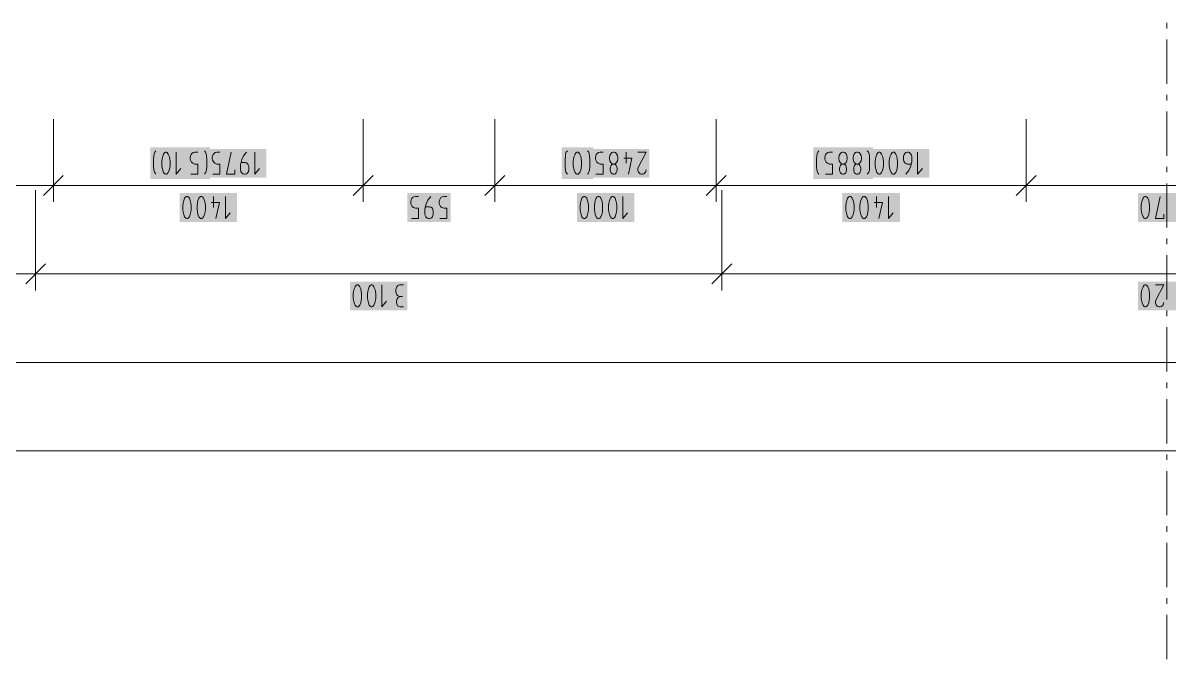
# Model space of a CAD drawing. Header units: millimetres. Extents: x 0 to 594, y 0 to 420.
# Drawn here: x 174.9 to 227.3, y 107.3 to 136.3 of the extents above; entities that cross this region are included whole.
import ezdxf

# ---------------------------------------------------------------- set-up
doc = ezdxf.new("R2010")
doc.units = ezdxf.units.MM
doc.header["$LTSCALE"] = 8
doc.layers.add('PDF_Koty delkove', color=7, linetype='Continuous')
doc.layers.add('PDF_Osy hlavni', color=7, linetype='Continuous')

msp = doc.modelspace()

# ---------------------------------------------------------------- linework, layer by layer
at = {"layer": 'PDF_Koty delkove', "lineweight": 18}
for points in [[(176.334, 128.903), (176.334, 130.48), (176.334, 130.535), (176.334, 131.936)], [(190.487, 128.903), (190.487, 130.407), (190.487, 130.46), (190.487, 130.547), (190.487, 130.599), (190.487, 131.936)], [(196.503, 128.903), (196.503, 130.376), (196.503, 130.428), (196.503, 130.513), (196.503, 130.564), (196.503, 131.936)], [(206.612, 128.903), (206.612, 130.324), (206.612, 130.374), (206.612, 130.457), (206.612, 130.507), (206.612, 130.553), (206.612, 130.605), (206.612, 131.936)], [(220.766, 128.903), (220.766, 130.25), (220.766, 130.298), (220.766, 130.378), (220.766, 130.426), (220.766, 130.471), (220.766, 130.52), (220.766, 130.544), (220.766, 130.595), (220.766, 131.936)], [(181.019, 129.409), (180.992, 129.442), (180.952, 129.51), (180.925, 129.61), (180.911, 129.745), (180.911, 130.082), (180.925, 130.251), (180.938, 130.352), (180.965, 130.42), (181.019, 130.486)], [(181.936, 130.42), (181.936, 129.409), (182.151, 129.678)], [(182.61, 129.409), (182.933, 129.409), (182.933, 129.88), (182.798, 129.88), (182.704, 129.914), (182.65, 129.965), (182.597, 130.049), (182.583, 130.115), (182.583, 130.183), (182.597, 130.251), (182.623, 130.318), (182.664, 130.368), (182.717, 130.402), (182.798, 130.42), (182.933, 130.42)], [(183.23, 130.486), (183.284, 130.42), (183.31, 130.352), (183.324, 130.251), (183.338, 130.082), (183.338, 129.745), (183.324, 129.61), (183.297, 129.51), (183.256, 129.442), (183.23, 129.409)], [(183.617, 129.409), (183.941, 129.409), (183.941, 129.88), (183.806, 129.88), (183.712, 129.914), (183.658, 129.965), (183.604, 130.049), (183.59, 130.115), (183.59, 130.183), (183.604, 130.251), (183.631, 130.318), (183.671, 130.368), (183.725, 130.402), (183.806, 130.42)], [(183.806, 130.42), (183.941, 130.42)], [(184.615, 129.61), (184.615, 129.409), (184.237, 129.409), (184.453, 130.42)], [(185.154, 130.42), (185.019, 130.251), (184.938, 130.082), (184.884, 129.846), (184.884, 129.61), (184.898, 129.543), (184.925, 129.493), (184.952, 129.459), (184.992, 129.425), (185.046, 129.409), (185.1, 129.409), (185.154, 129.425), (185.194, 129.459), (185.221, 129.493), (185.248, 129.543), (185.262, 129.61), (185.262, 129.745), (185.248, 129.812), (185.221, 129.88), (185.154, 129.93), (185.1, 129.948), (184.911, 129.948)], [(185.531, 130.42), (185.531, 129.409), (185.747, 129.678)], [(199.813, 129.409), (199.786, 129.442), (199.746, 129.51), (199.719, 129.61), (199.705, 129.745), (199.705, 130.082), (199.719, 130.251), (199.732, 130.352), (199.759, 130.42), (199.813, 130.486)], [(200.73, 130.486), (200.784, 130.42), (200.81, 130.352), (200.824, 130.251), (200.838, 130.082), (200.838, 129.745), (200.824, 129.61), (200.797, 129.51), (200.756, 129.442), (200.73, 129.409)], [(201.117, 129.409), (201.441, 129.409), (201.441, 129.88), (201.306, 129.88), (201.212, 129.914), (201.158, 129.965), (201.104, 130.049), (201.09, 130.115), (201.09, 130.183), (201.104, 130.251), (201.131, 130.318), (201.171, 130.368), (201.225, 130.402), (201.306, 130.42), (201.441, 130.42)], [(202.492, 130.42), (202.492, 129.914)], [(203.031, 130.42), (203.409, 130.42), (203.058, 129.745)], [(211.298, 129.409), (211.271, 129.442), (211.23, 129.51), (211.203, 129.61), (211.19, 129.745), (211.19, 130.082), (211.203, 130.251), (211.216, 130.352), (211.244, 130.42), (211.298, 130.486)], [(211.594, 129.409), (211.918, 129.409), (211.918, 129.88), (211.783, 129.88), (211.689, 129.914), (211.635, 129.965), (211.581, 130.049), (211.567, 130.115), (211.567, 130.183), (211.581, 130.251), (211.608, 130.318), (211.648, 130.368), (211.702, 130.402), (211.783, 130.42), (211.918, 130.42)], [(213.508, 130.486), (213.562, 130.42), (213.589, 130.352), (213.603, 130.251), (213.617, 130.082), (213.617, 129.745), (213.603, 129.61), (213.575, 129.51), (213.535, 129.442), (213.508, 129.409)], [(214.205, 129.594), (214.233, 129.712), (214.247, 129.812), (214.247, 130.014), (214.233, 130.115), (214.205, 130.234), (214.165, 130.335), (214.112, 130.402), (214.084, 130.42), (214.031, 130.42), (214.003, 130.402), (213.95, 130.335), (213.909, 130.234), (213.883, 130.115), (213.869, 130.014)], [(215.163, 130.082), (215.163, 130.216), (215.177, 130.284), (215.203, 130.335), (215.23, 130.368), (215.271, 130.402), (215.325, 130.42), (215.378, 130.42), (215.432, 130.402), (215.473, 130.368), (215.499, 130.335), (215.527, 130.284), (215.541, 130.216), (215.541, 129.981), (215.487, 129.745), (215.406, 129.577), (215.271, 129.409)], [(215.81, 130.42), (215.81, 129.409), (216.025, 129.678)], [(201.98, 129.88), (202.007, 129.863), (202.047, 129.812), (202.074, 129.745), (202.088, 129.678), (202.088, 129.61), (202.074, 129.543), (202.047, 129.475), (201.993, 129.425), (201.953, 129.409), (201.899, 129.409), (201.859, 129.425), (201.805, 129.475), (201.778, 129.543), (201.764, 129.61), (201.764, 129.678), (201.778, 129.745)], [(201.778, 129.745), (201.805, 129.812), (201.845, 129.863), (201.872, 129.88)], [(202.384, 130.15), (202.762, 130.15), (202.6, 129.409)], [(212.457, 129.88), (212.484, 129.863), (212.524, 129.812), (212.551, 129.745), (212.565, 129.678), (212.565, 129.61), (212.551, 129.543), (212.524, 129.475), (212.47, 129.425), (212.43, 129.409), (212.376, 129.409), (212.336, 129.425), (212.282, 129.475), (212.255, 129.543), (212.241, 129.61), (212.241, 129.678), (212.255, 129.745), (212.282, 129.812), (212.322, 129.863)], [(212.322, 129.863), (212.349, 129.88)], [(213.171, 129.475), (213.117, 129.425), (213.077, 129.409), (213.023, 129.409), (212.983, 129.425), (212.929, 129.475), (212.902, 129.543), (212.888, 129.61), (212.888, 129.678), (212.902, 129.745), (212.929, 129.812), (212.969, 129.863), (212.996, 129.88)], [(213.104, 129.88), (213.131, 129.863), (213.171, 129.812), (213.198, 129.745), (213.212, 129.678), (213.212, 129.61), (213.198, 129.543), (213.171, 129.475)], [(213.869, 130.014), (213.869, 129.812), (213.883, 129.712), (213.909, 129.594), (213.95, 129.493), (214.003, 129.425), (214.031, 129.409), (214.084, 129.409), (214.112, 129.425), (214.165, 129.493), (214.205, 129.594)], [(215.513, 129.88), (215.325, 129.88), (215.271, 129.897), (215.23, 129.93), (215.203, 129.965), (215.177, 130.014), (215.163, 130.082)], [(176.789, 129.358), (175.879, 128.448)], [(176.334, 129.661), (176.334, 128.903), (176.334, 128.145)], [(190.942, 129.358), (190.032, 128.448)], [(190.487, 129.661), (190.487, 128.903), (190.487, 128.145)], [(196.957, 129.358), (196.048, 128.448)], [(196.503, 129.661), (196.503, 128.903), (196.503, 128.145)], [(203.058, 129.745), (203.031, 129.678), (203.031, 129.577), (203.058, 129.51), (203.099, 129.459), (203.139, 129.425), (203.193, 129.409), (203.247, 129.409), (203.301, 129.425), (203.341, 129.459), (203.382, 129.51), (203.409, 129.61)], [(207.067, 129.358), (206.157, 128.448)], [(206.612, 129.661), (206.612, 128.903), (206.612, 128.145)], [(221.221, 129.358), (220.311, 128.448)], [(220.766, 129.661), (220.766, 128.903), (220.766, 128.145)], [(233.605, 128.903), (220.766, 128.903), (206.612, 128.903), (196.503, 128.903), (190.487, 128.903), (176.334, 128.903), (162.435, 128.903), (149.749, 128.903), (126.828, 128.903), (121.413, 128.903), (88.278, 128.903), (73.569, 128.903)], [(175.525, 124.866), (175.525, 128.691)], [(182.627, 127.992), (182.614, 128.093), (182.586, 128.212), (182.546, 128.313), (182.492, 128.381), (182.464, 128.398), (182.411, 128.398), (182.383, 128.381), (182.33, 128.313), (182.29, 128.212), (182.263, 128.093), (182.249, 127.992)], [(183.653, 128.398), (183.653, 127.892)], [(184.193, 128.398), (184.193, 127.387), (184.409, 127.656)], [(192.671, 128.027), (192.658, 128.093), (192.658, 128.161), (192.671, 128.229), (192.698, 128.296), (192.738, 128.346), (192.792, 128.381), (192.873, 128.398), (193.008, 128.398)], [(193.575, 128.398), (193.44, 128.229), (193.359, 128.06), (193.306, 127.825), (193.306, 127.588), (193.319, 127.521), (193.346, 127.471), (193.373, 127.437), (193.413, 127.403), (193.468, 127.387), (193.521, 127.387), (193.575, 127.403), (193.616, 127.437), (193.643, 127.471), (193.67, 127.521), (193.684, 127.588), (193.684, 127.723), (193.67, 127.79), (193.643, 127.858), (193.575, 127.908), (193.521, 127.926), (193.332, 127.926)], [(193.98, 127.387), (194.304, 127.387), (194.304, 127.858), (194.169, 127.858), (194.075, 127.892), (194.021, 127.943), (193.967, 128.027), (193.954, 128.093), (193.954, 128.161), (193.967, 128.229), (193.994, 128.296), (194.035, 128.346), (194.088, 128.381), (194.169, 128.398), (194.304, 128.398)], [(202.34, 128.398), (202.34, 127.387), (202.556, 127.656)], [(206.865, 124.866), (206.865, 128.691)], [(213.338, 127.387), (213.391, 127.387), (213.419, 127.403), (213.472, 127.471), (213.513, 127.572), (213.54, 127.69), (213.554, 127.79), (213.554, 127.992), (213.54, 128.093), (213.513, 128.212), (213.472, 128.313), (213.419, 128.381), (213.391, 128.398), (213.338, 128.398), (213.31, 128.381), (213.257, 128.313), (213.216, 128.212), (213.189, 128.093), (213.176, 127.992)], [(213.931, 128.398), (213.931, 127.892)], [(214.472, 128.398), (214.472, 127.387), (214.687, 127.656)], [(227.05, 127.588), (227.05, 127.387), (226.672, 127.387), (226.887, 128.398)], [(182.249, 127.992), (182.249, 127.79), (182.263, 127.69), (182.29, 127.572), (182.33, 127.471), (182.383, 127.403), (182.411, 127.387), (182.464, 127.387), (182.492, 127.403), (182.546, 127.471), (182.586, 127.572), (182.614, 127.69), (182.627, 127.79), (182.627, 127.992)], [(183.545, 128.128), (183.923, 128.128), (183.761, 127.387)], [(192.684, 127.387), (193.008, 127.387), (193.008, 127.858), (192.873, 127.858), (192.779, 127.892), (192.725, 127.943), (192.671, 128.027)], [(213.176, 127.992), (213.176, 127.79), (213.189, 127.69), (213.216, 127.572), (213.257, 127.471), (213.31, 127.403), (213.338, 127.387)], [(213.824, 128.128), (214.202, 128.128), (214.039, 127.387)], [(175.98, 125.32), (175.07, 124.411)], [(175.525, 125.624), (175.525, 124.866), (175.525, 124.107)], [(207.32, 125.32), (206.41, 124.411)], [(206.865, 125.624), (206.865, 124.866), (206.865, 124.107)], [(550.543, 124.866), (548.938, 124.866), (546.499, 124.866), (515.159, 124.866), (488.672, 124.866), (440.752, 124.866), (406.227, 124.866), (374.887, 124.866), (334.247, 124.866), (302.907, 124.866), (278.846, 124.866), (247.506, 124.866), (206.865, 124.866), (175.525, 124.866), (146.965, 124.866), (126.828, 124.866), (121.413, 124.866), (88.278, 124.866), (73.569, 124.866)], [(190.763, 123.433), (190.816, 123.365), (190.844, 123.349), (190.897, 123.349), (190.925, 123.365), (190.978, 123.433), (191.019, 123.534), (191.046, 123.652), (191.06, 123.752), (191.06, 123.955), (191.046, 124.056), (191.019, 124.174), (190.978, 124.275), (190.925, 124.343), (190.897, 124.36), (190.844, 124.36), (190.816, 124.343), (190.763, 124.275), (190.722, 124.174), (190.695, 124.056), (190.682, 123.955)], [(191.33, 124.36), (191.33, 123.349), (191.545, 123.618)], [(192.329, 124.36), (192.14, 124.36), (192.073, 124.326), (192.018, 124.275), (191.992, 124.191), (191.978, 124.124), (191.978, 124.056), (191.992, 123.972), (192.018, 123.905), (192.073, 123.855), (192.167, 123.82)], [(226.672, 124.36), (227.05, 124.36), (226.699, 123.686), (226.672, 123.618), (226.672, 123.517), (226.699, 123.45), (226.739, 123.4), (226.78, 123.365), (226.834, 123.349), (226.887, 123.349), (226.942, 123.365), (226.982, 123.4), (227.023, 123.45), (227.05, 123.55)], [(190.682, 123.955), (190.682, 123.752), (190.695, 123.652), (190.722, 123.534), (190.763, 123.433)], [(192.329, 123.349), (192.167, 123.349), (192.112, 123.365), (192.059, 123.4), (192.031, 123.45), (192.005, 123.55), (192.005, 123.618), (192.031, 123.719), (192.086, 123.787), (192.167, 123.82), (192.274, 123.82)], [(550.543, 120.815), (340.123, 120.815), (126.828, 120.815), (121.413, 120.815), (88.278, 120.815), (73.569, 120.815)], [(550.543, 116.772), (313.547, 116.772), (73.569, 116.772)]]:
    msp.add_lwpolyline(points, dxfattribs=at)
for points in [[(181.289, 130.014), (181.289, 129.812), (181.303, 129.712), (181.329, 129.594), (181.37, 129.493), (181.423, 129.425), (181.451, 129.409), (181.504, 129.409), (181.531, 129.425), (181.585, 129.493), (181.625, 129.594), (181.653, 129.712), (181.666, 129.812), (181.666, 130.014), (181.653, 130.115), (181.625, 130.234), (181.585, 130.335), (181.531, 130.402), (181.504, 130.42), (181.451, 130.42), (181.423, 130.402), (181.37, 130.335), (181.329, 130.234), (181.303, 130.115)], [(200.083, 130.014), (200.083, 129.812), (200.097, 129.712), (200.123, 129.594), (200.164, 129.493), (200.217, 129.425), (200.245, 129.409), (200.298, 129.409), (200.325, 129.425), (200.379, 129.493), (200.419, 129.594), (200.447, 129.712), (200.46, 129.812), (200.46, 130.014), (200.447, 130.115), (200.419, 130.234), (200.379, 130.335), (200.325, 130.402), (200.298, 130.42), (200.245, 130.42), (200.217, 130.402), (200.164, 130.335), (200.123, 130.234), (200.097, 130.115)], [(201.737, 130.183), (201.737, 130.115), (201.751, 130.031), (201.791, 129.948), (201.845, 129.897), (201.872, 129.88), (201.98, 129.88), (202.007, 129.897), (202.061, 129.948), (202.101, 130.031), (202.115, 130.115), (202.115, 130.183), (202.101, 130.267), (202.061, 130.352), (202.007, 130.402), (201.953, 130.42), (201.899, 130.42), (201.845, 130.402), (201.791, 130.352), (201.751, 130.267)], [(212.214, 130.183), (212.214, 130.115), (212.228, 130.031), (212.268, 129.948), (212.322, 129.897), (212.349, 129.88), (212.457, 129.88), (212.484, 129.897), (212.538, 129.948), (212.578, 130.031), (212.592, 130.115), (212.592, 130.183), (212.578, 130.267), (212.538, 130.352), (212.484, 130.402), (212.43, 130.42), (212.376, 130.42), (212.322, 130.402), (212.268, 130.352), (212.228, 130.267)], [(212.861, 130.183), (212.861, 130.115), (212.875, 130.031), (212.915, 129.948), (212.969, 129.897), (212.996, 129.88), (213.104, 129.88), (213.131, 129.897), (213.185, 129.948), (213.225, 130.031), (213.239, 130.115), (213.239, 130.183), (213.225, 130.267), (213.185, 130.352), (213.131, 130.402), (213.077, 130.42), (213.023, 130.42), (212.969, 130.402), (212.915, 130.352), (212.875, 130.267)], [(214.516, 130.014), (214.516, 129.812), (214.53, 129.712), (214.556, 129.594), (214.597, 129.493), (214.65, 129.425), (214.678, 129.409), (214.731, 129.409), (214.759, 129.425), (214.812, 129.493), (214.852, 129.594), (214.88, 129.712), (214.894, 129.812), (214.894, 130.014), (214.88, 130.115), (214.852, 130.234), (214.812, 130.335), (214.759, 130.402), (214.731, 130.42), (214.678, 130.42), (214.65, 130.402), (214.597, 130.335), (214.556, 130.234), (214.53, 130.115)], [(182.897, 127.992), (182.897, 127.79), (182.911, 127.69), (182.938, 127.572), (182.978, 127.471), (183.032, 127.403), (183.059, 127.387), (183.113, 127.387), (183.14, 127.403), (183.194, 127.471), (183.234, 127.572), (183.262, 127.69), (183.275, 127.79), (183.275, 127.992), (183.262, 128.093), (183.234, 128.212), (183.194, 128.313), (183.14, 128.381), (183.113, 128.398), (183.059, 128.398), (183.032, 128.381), (182.978, 128.313), (182.938, 128.212), (182.911, 128.093)], [(200.396, 127.992), (200.396, 127.79), (200.41, 127.69), (200.437, 127.572), (200.477, 127.471), (200.53, 127.403), (200.558, 127.387), (200.612, 127.387), (200.639, 127.403), (200.693, 127.471), (200.733, 127.572), (200.761, 127.69), (200.774, 127.79), (200.774, 127.992), (200.761, 128.093), (200.733, 128.212), (200.693, 128.313), (200.639, 128.381), (200.612, 128.398), (200.558, 128.398), (200.53, 128.381), (200.477, 128.313), (200.437, 128.212), (200.41, 128.093)], [(201.044, 127.992), (201.044, 127.79), (201.058, 127.69), (201.085, 127.572), (201.125, 127.471), (201.179, 127.403), (201.206, 127.387), (201.26, 127.387), (201.287, 127.403), (201.341, 127.471), (201.381, 127.572), (201.409, 127.69), (201.422, 127.79), (201.422, 127.992), (201.409, 128.093), (201.381, 128.212), (201.341, 128.313), (201.287, 128.381), (201.26, 128.398), (201.206, 128.398), (201.179, 128.381), (201.125, 128.313), (201.085, 128.212), (201.058, 128.093)], [(201.692, 127.992), (201.692, 127.79), (201.706, 127.69), (201.733, 127.572), (201.773, 127.471), (201.827, 127.403), (201.854, 127.387), (201.908, 127.387), (201.935, 127.403), (201.989, 127.471), (202.029, 127.572), (202.057, 127.69), (202.07, 127.79), (202.07, 127.992), (202.057, 128.093), (202.029, 128.212), (201.989, 128.313), (201.935, 128.381), (201.908, 128.398), (201.854, 128.398), (201.827, 128.381), (201.773, 128.313), (201.733, 128.212), (201.706, 128.093)], [(212.528, 127.992), (212.528, 127.79), (212.541, 127.69), (212.568, 127.572), (212.609, 127.471), (212.662, 127.403), (212.69, 127.387), (212.743, 127.387), (212.771, 127.403), (212.824, 127.471), (212.865, 127.572), (212.892, 127.69), (212.906, 127.79), (212.906, 127.992), (212.892, 128.093), (212.865, 128.212), (212.824, 128.313), (212.771, 128.381), (212.743, 128.398), (212.69, 128.398), (212.662, 128.381), (212.609, 128.313), (212.568, 128.212), (212.541, 128.093)], [(226.024, 127.992), (226.024, 127.79), (226.038, 127.69), (226.064, 127.572), (226.105, 127.471), (226.158, 127.403), (226.186, 127.387), (226.239, 127.387), (226.267, 127.403), (226.32, 127.471), (226.361, 127.572), (226.388, 127.69), (226.402, 127.79), (226.402, 127.992), (226.388, 128.093), (226.361, 128.212), (226.32, 128.313), (226.267, 128.381), (226.239, 128.398), (226.186, 128.398), (226.158, 128.381), (226.105, 128.313), (226.064, 128.212), (226.038, 128.093)], [(190.034, 123.955), (190.034, 123.752), (190.047, 123.652), (190.074, 123.534), (190.115, 123.433), (190.168, 123.365), (190.196, 123.349), (190.249, 123.349), (190.277, 123.365), (190.33, 123.433), (190.371, 123.534), (190.398, 123.652), (190.412, 123.752), (190.412, 123.955), (190.398, 124.056), (190.371, 124.174), (190.33, 124.275), (190.277, 124.343), (190.249, 124.36), (190.196, 124.36), (190.168, 124.343), (190.115, 124.275), (190.074, 124.174), (190.047, 124.056)], [(226.024, 123.955), (226.024, 123.752), (226.038, 123.652), (226.064, 123.534), (226.105, 123.433), (226.158, 123.365), (226.186, 123.349), (226.239, 123.349), (226.267, 123.365), (226.32, 123.433), (226.361, 123.534), (226.388, 123.652), (226.402, 123.752), (226.402, 123.955), (226.388, 124.056), (226.361, 124.174), (226.32, 124.275), (226.267, 124.343), (226.239, 124.36), (226.186, 124.36), (226.158, 124.343), (226.105, 124.275), (226.064, 124.174), (226.038, 124.056)]]:
    msp.add_lwpolyline(points, close=True, dxfattribs=at)
at = {"layer": 'PDF_Koty delkove', "color": 7, "lineweight": 18, "true_color": 0xffffff, "transparency": 33554559}
for points in [[(183.49, 130.639), (180.76, 130.639), (183.49, 129.19), (180.76, 129.19)], [(186.061, 130.571), (183.439, 130.571), (186.061, 129.257), (183.439, 129.257)], [(200.99, 130.639), (199.554, 130.639), (200.99, 129.19), (199.554, 129.19)], [(203.561, 130.571), (200.939, 130.571), (203.561, 129.257), (200.939, 129.257)], [(213.768, 130.639), (211.039, 130.639), (213.768, 129.19), (211.039, 129.19)], [(216.339, 130.571), (213.718, 130.571), (216.339, 129.257), (213.718, 129.257)], [(184.723, 128.549), (182.098, 128.549), (184.723, 127.235), (182.098, 127.235)], [(194.484, 128.549), (192.506, 128.549), (194.484, 127.235), (192.506, 127.235)], [(202.87, 128.549), (200.245, 128.549), (202.87, 127.235), (200.245, 127.235)], [(215.002, 128.549), (212.376, 128.549), (215.002, 127.235), (212.376, 127.235)], [(228.498, 128.549), (225.873, 128.549), (228.498, 127.235), (225.873, 127.235)], [(192.508, 124.512), (189.882, 124.512), (192.508, 123.197), (189.882, 123.197)], [(228.498, 124.512), (225.873, 124.512), (228.498, 123.197), (225.873, 123.197)]]:
    msp.add_solid(points, dxfattribs=at)
at = {"layer": 'PDF_Osy hlavni', "lineweight": 18}
for points in [[(227.185, 136.074), (227.185, 136.327)], [(227.185, 133.546), (227.185, 135.568)], [(227.185, 132.788), (227.185, 133.041)], [(227.185, 130.261), (227.185, 132.283)], [(227.185, 129.502), (227.185, 129.755)], [(227.185, 126.975), (227.185, 128.997)], [(227.185, 126.217), (227.185, 126.47)], [(227.185, 123.689), (227.185, 125.711)], [(227.185, 122.931), (227.185, 123.184)], [(227.185, 120.404), (227.185, 122.426)], [(227.185, 119.646), (227.185, 119.898)], [(227.185, 117.118), (227.185, 119.14)], [(227.185, 116.36), (227.185, 116.613)], [(227.185, 113.833), (227.185, 115.854)], [(227.185, 113.074), (227.185, 113.327)], [(227.185, 110.547), (227.185, 112.569)], [(227.185, 109.789), (227.185, 110.041)], [(227.185, 107.261), (227.185, 109.283)]]:
    msp.add_lwpolyline(points, dxfattribs=at)

doc.saveas('drawing.dxf')
